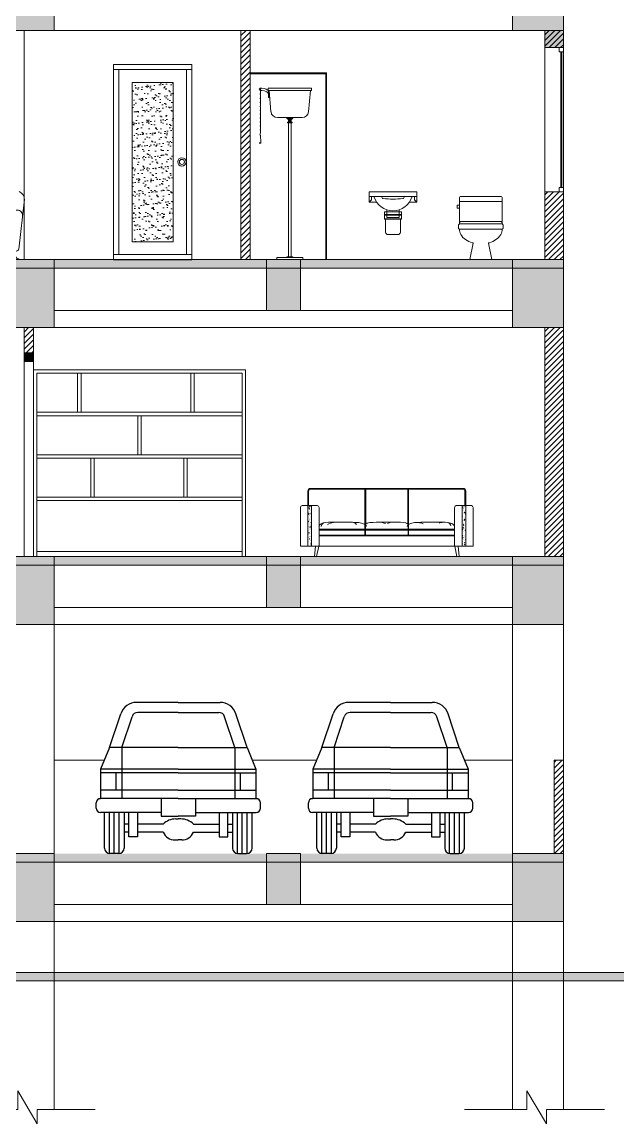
# Model space of a CAD drawing. Header units: millimetres. Extents: x -51 to 151, y -74 to 104.
# Drawn here: x 94.49 to 101.51, y -71.53 to -58.55 of the extents above; entities that cross this region are included whole.
import ezdxf

# ---------------------------------------------------------------- set-up
doc = ezdxf.new("R2010")
doc.units = ezdxf.units.MM
doc.header["$LTSCALE"] = 15
for name, color, linetype in [('Akira01', 7, 'Continuous'), ('Akira02', 8, 'Continuous'), ('JJ2', 3, 'Continuous')]:
    doc.layers.add(name, color=color, linetype=linetype)
doc.styles.add('ATTR', font='romans.shx', dxfattribs={"width": 0.8, "height": 0.7})
pattern_1 = [(45, (-640.055973, -21.00791), (-0.0336759605, 0.0336759605), [])]

# ---------------------------------------------------------------- blocks, each defined once
blk = doc.blocks.new('Bronco BV')
at = {"linetype": 'Continuous'}
for p, q in [((0, 67.07), (-18.5, 67.07)), ((0, 67.07), (18.5, 67.07)), ((-30.49, 47.08), (-25.52, 62)), ((-25.06, 47.08), (-20.52, 60.71)), ((0, 62.58), (-17.94, 62.58)), ((0, 62.58), (17.94, 62.58)), ((25.06, 47.08), (20.52, 60.71)), ((30.49, 47.08), (25.52, 62)), ((-30.49, 47.08), (-34.45, 37.5)), ((0, 47.08), (-30.49, 47.08)), ((-25.06, 47.08), (-25.06, 24.36)), ((0, 47.08), (30.49, 47.08)), ((25.06, 47.08), (25.06, 24.36)), ((30.49, 47.08), (34.45, 37.5)), ((0, 37.5), (-34.45, 37.5)), ((-34.45, 37.5), (-34.45, 24.36)), ((0, 35.88), (-34.45, 35.88)), ((-27.53, 28.15), (-27.53, 35.88)), ((0, 37.5), (34.45, 37.5)), ((0, 35.88), (34.45, 35.88)), ((27.53, 28.15), (27.53, 35.88)), ((34.45, 37.5), (34.45, 24.36)), ((0, 28.15), (-34.45, 28.15)), ((0, 28.15), (34.45, 28.15)), ((-36.45, 20.16), (-36.45, 22.47)), ((0, 24.36), (-34.57, 24.36)), ((-7.6, 24.36), (-7.6, 16.54)), ((0, 24.36), (34.57, 24.36)), ((7.6, 24.36), (7.6, 16.54)), ((36.45, 20.16), (36.45, 22.47)), ((-7.6, 18.28), (-34.57, 18.28)), ((-32.74, 2.44), (-32.74, 18.28)), ((-30.56, 0.01), (-30.56, 18.28)), ((-28.38, 0), (-28.38, 18.28)), ((-26.2, 0.01), (-26.2, 18.28)), ((-24.02, 18.28), (-24.02, 2.44)), ((-21.97, 7.44), (-21.97, 18.28)), ((-18.14, 18.28), (-18.14, 7.44)), ((-7.6, 16.54), (0, 16.54)), ((-1.15, 15.33), (0, 15.33)), ((7.6, 16.54), (0, 16.54)), ((1.15, 15.33), (0, 15.33)), ((7.6, 18.28), (34.57, 18.28)), ((18.14, 18.28), (18.14, 7.44)), ((21.97, 7.44), (21.97, 18.28)), ((24.02, 18.28), (24.02, 2.44)), ((26.2, 0.01), (26.2, 18.28)), ((28.38, 0), (28.38, 18.28)), ((30.56, 0.01), (30.56, 18.28)), ((32.74, 2.44), (32.74, 18.28)), ((-21.97, 13.1), (-24.02, 13.1)), ((-6.7, 13.1), (-18.14, 13.1)), ((6.7, 13.1), (18.14, 13.1)), ((21.97, 13.1), (24.02, 13.1)), ((-21.97, 9.45), (-24.02, 9.45)), ((-18.14, 7.44), (-21.97, 7.44)), ((-6.7, 9.45), (-18.14, 9.45)), ((-1.5, 6.02), (0, 6.02)), ((1.5, 6.02), (0, 6.02)), ((6.7, 9.45), (18.14, 9.45)), ((18.14, 7.44), (21.97, 7.44)), ((21.97, 9.45), (24.02, 9.45)), ((-26.46, 0), (-30.3, 0)), ((26.46, 0), (30.3, 0))]:
    blk.add_line(p, q, dxfattribs=at)
for centre, radius, start, end in [((-18.5, 59.66), 7.4, 90, 161.6018), ((18.5, 59.66), 7.4, 18.3982, 90), ((-17.94, 59.85), 2.73, 90, 161.6018), ((17.94, 59.85), 2.73, 18.3982, 90), ((-34.57, 22.47), 1.88, 90, 180), ((-34.57, 20.16), 1.88, 180, 270), ((34.57, 22.47), 1.88, 0, 90), ((34.57, 20.16), 1.88, 270, 0), ((-1.15, 7.32), 8.01, 90, 133.8551), ((1.15, 7.32), 8.01, 46.1449, 90), ((-1.5, 11.68), 5.66, 203.2003, 270), ((1.5, 11.68), 5.66, 270, 336.7997), ((-30.3, 2.44), 2.44, 180, 270), ((-26.46, 2.44), 2.44, 270, 0), ((26.46, 2.44), 2.44, 180, 270), ((30.3, 2.44), 2.44, 270, 0)]:
    blk.add_arc(centre, radius, start, end, dxfattribs=at)
at = {"style": 'ATTR', "width": 0.8, "flags": 9}
blk.add_attdef('ESTCODE', (0, 0), '', height=0.0146, dxfattribs=at)
blk = doc.blocks.new('bihind car')
at = {"lineweight": 5, "xscale": 26.56285874016432, "yscale": 26.56285874016432, "zscale": 26.56285874016432}
blk.add_blockref('Bronco BV', (710396, -58255), dxfattribs=at)
blk = doc.blocks.new('Indoor')
at = {"lineweight": 5}
h = blk.add_hatch(dxfattribs=at)
h.set_pattern_fill('AR-SAND', color=153, scale=53.726984, style=0)
h.set_pattern_definition([(37.5, (631289.6, 71959.21), (-3.38444, 103.52243), [0, -81.66502, 0, -91.33587, 0, -87.30635]), (7.5, (631289.6, 71959.21), (95.08476, 151.6254), [0, -44.05613, 0, -73.60597, 0, -28.20667]), (327.5, (631223.515, 71959.21), (167.31345, 0.30404), [0, -26.86349, 0, -96.70857, 0, -126.25841]), (317.5, (631223.52, 71959.21), (161.51012, 47.15486), [0, -13.43175, 0, -63.39784, 0, -72.53143])])
h.paths.add_polyline_path([(662275, 13944), (662758, 13944), (662758, 15824), (662275, 15824)])
at = {"color": 7, "lineweight": 5}
for p, q in [((662976, 16034), (662056, 16034)), ((662056, 16034), (662056, 13734)), ((662976, 15974), (662056, 15974)), ((662116, 15974), (662116, 13794)), ((662916, 13794), (662916, 15974)), ((662976, 13734), (662976, 16034)), ((662275, 15824), (662275, 13944)), ((662758, 15824), (662275, 15824)), ((662758, 13944), (662758, 15824)), ((662275, 13944), (662758, 13944)), ((662056, 13794), (662976, 13794)), ((662056, 13734), (662976, 13734))]:
    blk.add_line(p, q, dxfattribs=at)
at = {"linetype": 'Continuous', "lineweight": 5}
blk.add_lwpolyline([(662758, 13944), (662275, 13944)], dxfattribs=at)
at = {"color": 7, "lineweight": 5}
for radius in [50, 30]:
    blk.add_circle((662861, 14886), radius, dxfattribs=at)
blk = doc.blocks.new('A$C549B0A2D')
at = {"lineweight": 5}
for p, q in [((0, 400), (0, 580)), ((88, 600), (20, 600)), ((200, 600), (88, 600)), ((88, 122), (88, 599)), ((88, 599), (130, 599)), ((97, 522), (97, 522)), ((99, 572), (100, 577)), ((103, 573), (99, 572)), ((103, 573), (100, 577)), ((110, 563), (104, 565)), ((106, 560), (104, 565)), ((104, 563), (104, 563)), ((106, 578), (106, 578)), ((110, 563), (106, 560)), ((107, 586), (107, 586)), ((108, 591), (109, 599)), ((115, 592), (108, 591)), ((108, 559), (108, 559)), ((115, 592), (109, 599)), ((109, 532), (109, 532)), ((114, 542), (114, 542)), ((120, 523), (120, 523)), ((127, 547), (127, 547)), ((130, 599), (130, 122)), ((130, 554), (130, 554)), ((220, 353), (220, 580)), ((1817, 358), (1817, 580)), ((1837, 600), (1948, 600)), ((1906, 599), (1906, 122)), ((1949, 599), (1906, 599)), ((1909, 547), (1909, 547)), ((1910, 598), (1910, 598)), ((1914, 572), (1912, 577)), ((1917, 575), (1912, 577)), ((1917, 575), (1914, 572)), ((1922, 540), (1922, 540)), ((1926, 557), (1926, 557)), ((1930, 597), (1930, 597)), ((1930, 534), (1930, 534)), ((1940, 574), (1940, 574)), ((1940, 518), (1941, 525)), ((1941, 547), (1941, 547)), ((1947, 519), (1941, 525)), ((1942, 521), (1942, 521)), ((1948, 600), (2016, 600)), ((1949, 122), (1949, 599)), ((2036, 400), (2036, 580)), ((0, 251), (0, 400)), ((88, 513), (89, 517)), ((92, 513), (88, 512)), ((94, 410), (88, 416)), ((94, 410), (88, 409)), ((92, 513), (89, 517)), ((89, 466), (89, 466)), ((93, 480), (93, 480)), ((97, 412), (95, 417)), ((101, 415), (95, 417)), ((97, 500), (98, 508)), ((104, 501), (97, 500)), ((101, 415), (97, 412)), ((104, 501), (98, 508)), ((98, 493), (98, 493)), ((108, 439), (108, 439)), ((110, 506), (110, 506)), ((110, 434), (110, 434)), ((111, 479), (111, 479)), ((112, 453), (112, 453)), ((113, 426), (113, 426)), ((114, 441), (114, 441)), ((114, 400), (114, 400)), ((118, 490), (118, 490)), ((118, 471), (118, 471)), ((119, 462), (119, 462)), ((125, 502), (123, 507)), ((129, 505), (123, 507)), ((123, 397), (124, 402)), ((127, 398), (123, 397)), ((127, 398), (124, 402)), ((124, 399), (124, 399)), ((129, 505), (125, 502)), ((1909, 427), (1906, 428)), ((1909, 427), (1906, 425)), ((1913, 484), (1913, 484)), ((1914, 474), (1914, 474)), ((1923, 511), (1923, 511)), ((1926, 396), (1926, 396)), ((1930, 434), (1930, 434)), ((1930, 427), (1931, 434)), ((1930, 433), (1930, 433)), ((1937, 428), (1930, 427)), ((1933, 515), (1931, 519)), ((1937, 517), (1931, 519)), ((1937, 428), (1931, 434)), ((1937, 517), (1933, 515)), ((1933, 437), (1934, 442)), ((1938, 438), (1933, 437)), ((1934, 452), (1934, 452)), ((1938, 438), (1934, 442)), ((1947, 519), (1940, 518)), ((1940, 465), (1940, 465)), ((1941, 517), (1941, 517)), ((1943, 509), (1943, 509)), ((1943, 494), (1943, 494)), ((1944, 498), (1945, 503)), ((1949, 498), (1944, 498)), ((1944, 480), (1944, 480)), ((1944, 468), (1944, 468)), ((1949, 499), (1945, 503)), ((1945, 441), (1945, 441)), ((1946, 498), (1946, 498)), ((1946, 415), (1946, 415)), ((1946, 397), (1946, 397)), ((1946, 393), (1946, 393)), ((2036, 122), (2036, 400)), ((92, 267), (88, 269)), ((92, 267), (88, 264)), ((88, 264), (88, 265)), ((94, 321), (94, 321)), ((96, 305), (96, 305)), ((97, 356), (97, 356)), ((101, 277), (101, 282)), ((105, 278), (101, 282)), ((105, 278), (101, 277)), ((102, 378), (102, 378)), ((103, 349), (103, 349)), ((107, 388), (107, 388)), ((112, 337), (113, 342)), ((116, 338), (112, 337)), ((116, 338), (113, 342)), ((113, 315), (113, 315)), ((115, 373), (115, 373)), ((116, 354), (115, 359)), ((120, 357), (115, 359)), ((115, 340), (115, 340)), ((115, 290), (115, 290)), ((120, 357), (116, 354)), ((116, 346), (116, 346)), ((117, 320), (117, 320)), ((117, 293), (117, 293)), ((118, 267), (118, 267)), ((123, 346), (123, 346)), ((124, 317), (124, 317)), ((129, 275), (129, 275)), ((220, 121), (220, 353)), ((1817, 323), (220, 323)), ((1817, 313), (220, 313)), ((760, 380), (760, 323)), ((760, 313), (760, 252)), ((767, 377), (767, 323)), ((767, 313), (767, 252)), ((1269, 377), (1269, 323)), ((1269, 313), (1269, 252)), ((1276, 380), (1276, 323)), ((1276, 313), (1276, 252)), ((1817, 357), (1817, 358)), ((1817, 121), (1817, 357)), ((1907, 367), (1907, 367)), ((1908, 340), (1908, 340)), ((1908, 267), (1908, 267)), ((1909, 314), (1909, 314)), ((1909, 283), (1909, 283)), ((1910, 287), (1910, 287)), ((1911, 317), (1912, 322)), ((1916, 318), (1911, 317)), ((1911, 261), (1911, 261)), ((1916, 318), (1912, 322)), ((1918, 340), (1918, 340)), ((1918, 299), (1918, 299)), ((1919, 350), (1919, 350)), ((1919, 336), (1920, 343)), ((1926, 337), (1919, 336)), ((1926, 337), (1920, 343)), ((1922, 377), (1923, 382)), ((1927, 378), (1922, 377)), ((1927, 378), (1923, 382)), ((1928, 369), (1923, 371)), ((1924, 367), (1923, 371)), ((1928, 369), (1924, 367)), ((1927, 367), (1927, 367)), ((1929, 382), (1929, 382)), ((1930, 332), (1930, 332)), ((1935, 310), (1935, 310)), ((1939, 308), (1939, 308)), ((1944, 309), (1942, 313)), ((1948, 311), (1942, 313)), ((1948, 311), (1944, 309)), ((1946, 296), (1946, 296)), ((1947, 388), (1947, 388)), ((1947, 365), (1947, 365)), ((1948, 361), (1948, 361)), ((1948, 336), (1948, 336)), ((0, 121), (0, 251)), ((89, 217), (90, 222)), ((94, 217), (89, 217)), ((94, 217), (90, 222)), ((90, 149), (90, 149)), ((98, 177), (98, 177)), ((102, 232), (102, 232)), ((106, 233), (106, 233)), ((107, 206), (106, 211)), ((111, 209), (106, 211)), ((111, 209), (107, 206)), ((107, 205), (107, 205)), ((115, 239), (115, 239)), ((115, 138), (115, 138)), ((116, 140), (116, 140)), ((118, 192), (118, 192)), ((119, 240), (119, 240)), ((119, 146), (119, 146)), ((120, 213), (120, 213)), ((121, 187), (121, 187)), ((122, 160), (122, 160)), ((123, 134), (123, 134)), ((127, 148), (125, 153)), ((130, 151), (125, 153)), ((127, 223), (127, 223)), ((127, 202), (127, 202)), ((130, 151), (127, 148)), ((128, 173), (128, 173)), ((1817, 253), (220, 253)), ((1817, 243), (220, 243)), ((1907, 216), (1907, 216)), ((1908, 245), (1909, 252)), ((1916, 246), (1908, 245)), ((1916, 246), (1909, 252)), ((1910, 255), (1910, 255)), ((1912, 234), (1912, 234)), ((1912, 143), (1912, 143)), ((1913, 208), (1913, 208)), ((1915, 219), (1914, 223)), ((1919, 221), (1914, 223)), ((1914, 181), (1914, 181)), ((1914, 139), (1914, 139)), ((1919, 221), (1915, 219)), ((1915, 154), (1915, 154)), ((1922, 196), (1922, 196)), ((1923, 226), (1923, 226)), ((1930, 252), (1930, 252)), ((1930, 231), (1930, 231)), ((1931, 223), (1931, 223)), ((1935, 161), (1933, 166)), ((1939, 163), (1933, 166)), ((1939, 163), (1935, 161)), ((1935, 142), (1936, 147)), ((1940, 143), (1935, 142)), ((1940, 143), (1936, 147)), ((1938, 134), (1938, 134)), ((1939, 186), (1939, 186)), ((1943, 164), (1943, 164)), ((1946, 202), (1947, 207)), ((1949, 202), (1946, 202)), ((1946, 195), (1946, 195)), ((1949, 206), (1947, 207)), ((2036, 121), (0, 121)), ((130, 122), (88, 122)), ((165, 0), (178, 122)), ((178, 122), (218, 122)), ((218, 122), (191, 0)), ((1858, 122), (1819, 122)), ((1819, 122), (1845, 0)), ((1872, 0), (1858, 122)), ((1906, 122), (1949, 122)), ((1916, 128), (1916, 128)), ((1931, 129), (1931, 129)), ((191, 0), (165, 0)), ((1845, 0), (1872, 0))]:
    blk.add_line(p, q, dxfattribs=at)
at = {"linetype": 'Continuous', "lineweight": 5}
for points in [[(1949, 600), (1949, 773, 0.414214), (1919, 803), (118, 803, 0.414214), (88, 773), (88, 600)], [(1939, 600), (1939, 773, 0.414214), (1919, 793), (118, 793, 0.414214), (98, 773), (98, 600)]]:
    blk.add_lwpolyline(points, format="xyb", dxfattribs=at)
for points in [[(760, 378), (760, 793)], [(770, 378), (770, 793)], [(1266, 378), (1266, 793)], [(1276, 378), (1276, 793)]]:
    blk.add_lwpolyline(points, dxfattribs=at)
at = {"lineweight": 5}
for centre, radius, start, end in [((20, 580), 20, 90, 180), ((200, 580), 20, 0, 90), ((1837, 580), 20, 90, 180), ((2016, 580), 20, 0, 90), ((272, 338), 55.7, 95.4228, 160.7446), ((322, 333), 81.5, 127.0371, 163.8887), ((373, -402), 807, 88.4398, 97.5741), ((401, 259), 142, 94.2777, 124.016), ((517, -1795), 2202, 85.516, 93.1708), ((595, 327), 82.6, 37.1449, 67.738), ((672, 205), 196, 65.5462, 85.0215), ((837, 205), 196, 94.9785, 114.4538), ((799, 338), 55.7, 95.4228, 134.5852), ((992, -1795), 2202, 86.8292, 94.484), ((177, -1770), 2310, 69.089, 70.4219), ((1216, -21), 452, 109.0757, 114.5271), ((1136, -402), 807, 82.4259, 91.5602), ((1237, 338), 55.7, 45.4148, 84.5772), ((1364, 205), 196, 94.9785, 114.4538), ((1519, -1795), 2202, 86.8292, 94.484), ((1350, 86), 317, 72.0189, 83.3447), ((1670, 337), 65.9, 88.8609, 122.9791), ((1672, -21), 426, 76.8065, 94.183), ((1678, 318), 107, 25.4458, 51.0722), ((1764, 338), 55.7, 19.2554, 84.5772), ((747, 354), 29.9, 4.4659, 78.2057), ((762, 354), 29.9, 101.7943, 104.1243), ((1289, 354), 29.9, 101.7943, 175.5341)]:
    blk.add_arc(centre, radius, start, end, dxfattribs=at)
blk = doc.blocks.new('asdaw')
at = {"layer": 'Akira01', "lineweight": 9}
for p, q in [((712292, -38320), (712802, -38320)), ((712292, -38320), (712292, -38345)), ((712292, -38345), (712802, -38345)), ((712302, -38345), (712326, -38597)), ((712792, -38345), (712769, -38597)), ((712798, -38429), (712784, -38429)), ((712798, -38345), (712798, -38429)), ((712802, -38320), (712802, -38345)), ((712400, -38665), (712694, -38665)), ((712510, -38665), (712510, -38675)), ((712510, -38675), (712584, -38675)), ((712520, -38675), (712520, -38685)), ((712520, -38685), (712574, -38685)), ((712530, -38685), (712530, -38719)), ((712530, -38690), (712564, -38690)), ((712530, -38695), (712564, -38695)), ((712530, -38700), (712564, -38700)), ((712564, -38685), (712564, -38719)), ((712574, -38675), (712574, -38685)), ((712584, -38665), (712584, -38675)), ((712520, -38719), (712574, -38719)), ((712520, -38729), (712520, -38719)), ((712520, -38729), (712574, -38729)), ((712524, -38729), (712524, -38719)), ((712529, -38729), (712529, -38719)), ((712530, -38705), (712564, -38705)), ((712530, -38710), (712564, -38710)), ((712530, -38715), (712564, -38715)), ((712530, -38729), (712530, -40305)), ((712534, -38729), (712534, -38719)), ((712539, -38729), (712539, -38719)), ((712544, -38729), (712544, -38719)), ((712549, -38729), (712549, -38719)), ((712554, -38729), (712554, -38719)), ((712559, -38729), (712559, -38719)), ((712564, -38729), (712564, -38719)), ((712564, -38729), (712564, -40305)), ((712569, -38729), (712569, -38719)), ((712574, -38729), (712574, -38719)), ((712893, -38868), (712889, -38962)), ((712893, -38868), (712905, -38868)), ((712889, -38962), (712909, -38962)), ((712889, -38968), (712909, -38968)), ((712395, -40315), (712700, -40315)), ((712395, -40339), (712700, -40339)), ((712510, -40305), (712584, -40305)), ((712510, -40305), (712510, -40315)), ((712584, -40305), (712584, -40315))]:
    blk.add_line(p, q, dxfattribs=at)
blk.add_circle((712898, -38332), 8.69, dxfattribs=at)
for centre, radius, start, end in [((712885, -38465), 121, 83.3351, 136.2581), ((712885, -38465), 146, 83.3351, 124.631), ((712935, -38360), 43.9, 162.2161, 172.432), ((712971, -38364), 79.9, 172.432, 180), ((712971, -38364), 79.9, 180, 187.568), ((712935, -38369), 43.9, 187.568, 197.7839), ((712935, -38408), 43.9, 162.2161, 172.432), ((712971, -38413), 79.9, 172.432, 180), ((712971, -38413), 79.9, 180, 187.568), ((712935, -38418), 43.9, 187.568, 197.7839), ((712913, -38352), 20.5, 142.2469, 162.2161), ((712913, -38376), 20.5, 197.7839, 217.7531), ((712913, -38401), 20.5, 142.2469, 162.2161), ((712913, -38425), 20.5, 197.7839, 217.7531), ((712913, -38450), 20.5, 142.2469, 162.2161), ((712935, -38457), 43.9, 162.2161, 172.432), ((712971, -38462), 79.9, 172.432, 180), ((712971, -38462), 79.9, 180, 187.568), ((712935, -38466), 43.9, 187.568, 197.7839), ((712935, -38506), 43.9, 162.2161, 172.432), ((712971, -38511), 79.9, 172.432, 180), ((712971, -38511), 79.9, 180, 187.568), ((712935, -38515), 43.9, 187.568, 197.7839), ((712935, -38551), 43.9, 162.2161, 172.432), ((712971, -38556), 79.9, 172.432, 180), ((712971, -38556), 79.9, 180, 187.568), ((712935, -38560), 43.9, 187.568, 197.7839), ((712913, -38474), 20.5, 197.7839, 217.7531), ((712913, -38499), 20.5, 142.2469, 162.2161), ((712913, -38523), 20.5, 197.7839, 217.7531), ((712913, -38544), 20.5, 142.2469, 162.2161), ((712400, -38590), 75, 185.3558, 270), ((712694, -38590), 75, 270, 354.6442), ((712935, -38597), 43.9, 162.2161, 172.432), ((712971, -38602), 79.9, 172.432, 180), ((712971, -38602), 79.9, 180, 187.568), ((712935, -38606), 43.9, 187.568, 197.7839), ((712935, -38642), 43.9, 162.2161, 172.432), ((712971, -38647), 79.9, 172.432, 180), ((712971, -38647), 79.9, 180, 187.568), ((712935, -38651), 43.9, 187.568, 197.7839), ((712935, -38690), 43.9, 162.2161, 172.432), ((712971, -38695), 79.9, 172.432, 180), ((712971, -38695), 79.9, 180, 187.568), ((712913, -38568), 20.5, 197.7839, 217.7531), ((712913, -38590), 20.5, 142.2469, 162.2161), ((712913, -38614), 20.5, 197.7839, 217.7531), ((712913, -38635), 20.5, 142.2469, 162.2161), ((712913, -38659), 20.5, 197.7839, 217.7531), ((712913, -38683), 20.5, 142.2469, 162.2161), ((712935, -38699), 43.9, 187.568, 197.7839), ((712935, -38736), 43.9, 162.2161, 172.432), ((712971, -38741), 79.9, 172.432, 180), ((712971, -38741), 79.9, 180, 187.568), ((712935, -38745), 43.9, 187.568, 197.7839), ((712935, -38781), 43.9, 162.2161, 172.432), ((712971, -38786), 79.9, 172.432, 180), ((712971, -38786), 79.9, 180, 187.568), ((712935, -38790), 43.9, 187.568, 197.7839), ((712935, -38828), 43.9, 162.2161, 172.432), ((712971, -38833), 79.9, 172.432, 180), ((712913, -38707), 20.5, 197.7839, 217.7531), ((712913, -38729), 20.5, 142.2469, 162.2161), ((712913, -38753), 20.5, 197.7839, 217.7531), ((712913, -38774), 20.5, 142.2469, 162.2161), ((712913, -38798), 20.5, 197.7839, 217.7531), ((712913, -38821), 20.5, 142.2469, 162.2161), ((712971, -38833), 79.9, 180, 187.568), ((712935, -38837), 43.9, 187.568, 197.7839), ((712913, -38845), 20.5, 197.7839, 217.7531), ((712899, -38888), 20.6, 73.1068, 106.8932), ((712899, -38965), 10.2, 161.1788, 198.8212), ((712740, -40324), 345, 178.428, 182.5029), ((712355, -40324), 345, 357.4971, 1.572)]:
    blk.add_arc(centre, radius, start, end, dxfattribs=at)
blk = doc.blocks.new('qweqer')
at = {"layer": 'Akira01', "lineweight": 9}
for p, q in [((749784, 228149), (749784, 228399)), ((750184, 228419), (749804, 228419)), ((750204, 228149), (750204, 228399)), ((749784, 228149), (749784, 228154)), ((750184, 228174), (749804, 228174)), ((750204, 228149), (750204, 228154)), ((749920, 227962), (749886, 227801)), ((750069, 227962), (750103, 227801)), ((749886, 227801), (750103, 227801))]:
    blk.add_line(p, q, dxfattribs=at)
for points in [[(749784, 228149, 0.218761), (749782, 228147, 0.09219), (749778, 228141, 0.048885), (749776, 228134, 0.036571), (749776, 228124, 0.036571), (749776, 228113, 0.048885), (749778, 228106, 0.09219), (749782, 228100, 0.218761), (749784, 228099, 0.218761)], [(750204, 228149, -0.218761), (750207, 228147, -0.09219), (750211, 228141, -0.048885), (750213, 228134, -0.036571), (750213, 228124, -0.036571), (750213, 228113, -0.048885), (750211, 228106, -0.09219), (750207, 228100, -0.218761), (750204, 228099, -0.218761)], [(749784, 228099, 0.135602), (749799, 228046, 0.106923), (749846, 227996, 0.081757), (749911, 227965, 0.00758), (749920, 227962, 0.06994)], [(750069, 227962, 0.00758), (750078, 227965, 0.081757), (750143, 227996, 0.106923), (750190, 228046, 0.135602), (750204, 228099, 0.135602)]]:
    blk.add_lwpolyline(points, format="xyb", dxfattribs=at)
for centre, start, end in [((749804, 228399), 90, 180), ((750184, 228399), 0, 90), ((749804, 228154), 90, 180), ((750184, 228154), 0, 90)]:
    blk.add_arc(centre, 20, start, end, dxfattribs=at)
at = {"layer": 'Akira02', "lineweight": 9}
for p, q in [((750204, 228369), (749784, 228369)), ((750204, 228334), (750224, 228334)), ((750224, 228304), (750204, 228304)), ((750224, 228334), (750224, 228304)), ((750204, 228149), (749784, 228149)), ((750204, 228099), (749784, 228099))]:
    blk.add_line(p, q, dxfattribs=at)
blk = doc.blocks.new('adawwqwe')
at = {"layer": 'Akira01', "lineweight": 9}
for p, q in [((746781.7, 237250.5), (747171.7, 237250.5)), ((746781.7, 237250.5), (746781.7, 237165.5)), ((746781.7, 237250.5), (746781.7, 237165.5)), ((746781.7, 237250.5), (747171.7, 237250.5)), ((746781.7, 237210.5), (747171.7, 237210.5)), ((746781.7, 237210.5), (747171.7, 237210.5)), ((747171.7, 237165.5), (747151.7, 237185.5)), ((747171.7, 237250.5), (747171.7, 237165.5)), ((747171.7, 237250.5), (747171.7, 237165.5)), ((746843.4, 237165.5), (746781.7, 237165.5)), ((746843.4, 237165.5), (746781.7, 237165.5)), ((747046.7, 237085.5), (746906.7, 237085.5)), ((746906.7, 237085.5), (746906.7, 237030.5)), ((746906.7, 237085.5), (746906.7, 237030.5)), ((746926.7, 237103.4), (746926.7, 237085.5)), ((746926.7, 237103.4), (746926.7, 237085.5)), ((746926.7, 237085.5), (746926.7, 237040.5)), ((747026.7, 237103.4), (747026.7, 237085.5)), ((747026.7, 237103.4), (747026.7, 237085.5)), ((747026.7, 237085.5), (747026.7, 237040.5)), ((747046.7, 237085.5), (747046.7, 237030.5)), ((747046.7, 237085.5), (747046.7, 237030.5)), ((747110, 237165.5), (747171.7, 237165.5)), ((747110, 237165.5), (747171.7, 237165.5)), ((746916.7, 237025.5), (746916.7, 236920.5)), ((746916.7, 237025.5), (746916.7, 236920.5)), ((747026.7, 237040.5), (746926.7, 237040.5)), ((747036.7, 237025.5), (747036.7, 236920.5)), ((747036.7, 237025.5), (747036.7, 236920.5)), ((747016.7, 236900.5), (746936.7, 236900.5)), ((747016.7, 236900.5), (746936.7, 236900.5))]:
    blk.add_line(p, q, dxfattribs=at)
for centre, radius, start, end in [((746976.7, 237257.5), 162, 196.85277, 343.14723), ((746976.7, 237257.5), 162, 196.85277, 343.14723), ((746911.7, 237030.5), 5, 180, 270), ((746911.7, 237030.5), 5, 180, 270), ((747041.7, 237030.5), 5, 270, 0), ((747041.7, 237030.5), 5, 270, 0), ((746936.7, 236920.5), 20, 180, 270), ((746936.7, 236920.5), 20, 180, 270), ((747016.7, 236920.5), 20, 270, 0), ((747016.7, 236920.5), 20, 270, 0)]:
    blk.add_arc(centre, radius, start, end, dxfattribs=at)
at = {"layer": 'Akira02', "lineweight": 9}
for p, q in [((746781.7, 237165.5), (746801.7, 237185.5)), ((746801.7, 237210.5), (746801.7, 237185.5)), ((747151.7, 237210.5), (747151.7, 237185.5)), ((747046.7, 237085.5), (746906.7, 237085.5)), ((747046.7, 237065.5), (746906.7, 237065.5)), ((747046.7, 237060.5), (746906.7, 237060.5)), ((747046.7, 237030.5), (746906.7, 237030.5)), ((747041.7, 237025.5), (746911.7, 237025.5)), ((747041.7, 237025.5), (746911.7, 237025.5))]:
    blk.add_line(p, q, dxfattribs=at)
for centre, radius, start, end in [((746896.7, 237204.5), 10, 143.11216, 264.27878), ((746976.7, 238003), 812.5, 264.27877, 275.72123), ((747056.7, 237204.5), 10, 275.72124, 36.88784)]:
    blk.add_arc(centre, radius, start, end, dxfattribs=at)
blk = doc.blocks.new('elevation sofa')
at = {"layer": 'JJ2', "color": 251, "lineweight": 5}
for p, q in [((716797, -15011), (716816, -15088)), ((717047, -15064), (717000, -15169)), ((717101, -14980), (717049, -15066)), ((717453, -15008), (717469, -15088)), ((717699, -15064), (717653, -15169)), ((717754, -14982), (717702, -15067)), ((716642, -15140), (716624, -15145)), ((716717, -15161), (716642, -15140)), ((716777, -15226), (716717, -15161)), ((716807, -15183), (716777, -15226)), ((716816, -15088), (716807, -15183)), ((716925, -15144), (716903, -15078)), ((716945, -15186), (716925, -15144)), ((716992, -15213), (716945, -15186)), ((717000, -15169), (716992, -15213)), ((716992, -15213), (717087, -15178)), ((717087, -15178), (717166, -15180)), ((717166, -15180), (717195, -15192)), ((717370, -15161), (717295, -15140)), ((717430, -15226), (717370, -15161)), ((717459, -15183), (717430, -15226)), ((717469, -15088), (717459, -15183)), ((717577, -15144), (717555, -15078)), ((717597, -15186), (717577, -15144)), ((717644, -15212), (717597, -15186)), ((717653, -15169), (717644, -15212)), ((717644, -15212), (717739, -15178)), ((717739, -15178), (717818, -15180)), ((717818, -15180), (717847, -15192)), ((716724, -15211), (716716, -15212)), ((716777, -15226), (716724, -15211)), ((716777, -15226), (716920, -15225)), ((716777, -15226), (716807, -15286)), ((716807, -15286), (716798, -15351)), ((716920, -15225), (716960, -15248)), ((716990, -15297), (716989, -15369)), ((716992, -15213), (716990, -15285)), ((716992, -15213), (717034, -15257)), ((717034, -15257), (717088, -15287)), ((717088, -15287), (717158, -15280)), ((717324, -15219), (717251, -15240)), ((717376, -15210), (717324, -15219)), ((717430, -15226), (717376, -15210)), ((717430, -15226), (717572, -15225)), ((717430, -15226), (717460, -15286)), ((717460, -15286), (717451, -15350)), ((717572, -15225), (717613, -15248)), ((717599, -15207), (717621, -15248)), ((717613, -15248), (717623, -15254)), ((717621, -15248), (717638, -15279)), ((717643, -15296), (717642, -15369)), ((717644, -15212), (717643, -15285)), ((717644, -15212), (717687, -15256)), ((717687, -15256), (717740, -15287)), ((717740, -15287), (717801, -15280)), ((716798, -15351), (716763, -15403)), ((717451, -15350), (717415, -15402)), ((716623, -15739), (716632, -15822)), ((716628, -15739), (716635, -15822)), ((716652, -15739), (716640, -15822)), ((716657, -15739), (716643, -15822)), ((717897, -15739), (717911, -15822)), ((717902, -15739), (717914, -15822)), ((717926, -15739), (717919, -15822)), ((717931, -15739), (717922, -15822))]:
    blk.add_line(p, q, dxfattribs=at)
at = {"layer": 'JJ2', "color": 4, "lineweight": 5}
for p, q in [((717276, -15145), (717276, -15025)), ((715675, -15128), (715740, -15716)), ((715869, -15178), (715881, -15243)), ((715755, -15256), (715849, -15256)), ((715855, -15256), (715885, -15256)), ((715893, -15256), (715966, -15256)), ((715977, -15256), (716338, -15256)), ((716388, -15306), (716388, -15717)), ((717276, -15444), (717276, -15301)), ((716604, -15444), (716604, -15509)), ((716702, -15414), (716634, -15414)), ((717246, -15414), (716742, -15414)), ((717276, -15444), (717276, -15509)), ((717355, -15414), (717306, -15414)), ((717918, -15414), (717396, -15414)), ((717948, -15444), (717948, -15509)), ((717246, -15539), (716623, -15539)), ((717929, -15539), (717306, -15539)), ((715791, -15739), (715769, -15739)), ((716359, -15739), (716000, -15739)), ((718054, -15739), (716499, -15739))]:
    blk.add_line(p, q, dxfattribs=at)
at = {"layer": 'JJ2', "color": 137, "lineweight": 5}
for p, q in [((717295, -15140), (717277, -15145)), ((716518, -15243), (716550, -15287)), ((716946, -15207), (716968, -15248)), ((716960, -15248), (716970, -15254)), ((716968, -15248), (716985, -15280)), ((717251, -15240), (717249, -15245)), ((718034, -15243), (718003, -15287)), ((716406, -15444), (716406, -15509)), ((715730, -15839), (715791, -15839)), ((716364, -15839), (716266, -15839)), ((716599, -15839), (716676, -15839)), ((716618, -15739), (716629, -15823)), ((716661, -15739), (716645, -15822)), ((717955, -15839), (717878, -15839)), ((717893, -15739), (717909, -15823)), ((717936, -15739), (717925, -15823))]:
    blk.add_line(p, q, dxfattribs=at)
at = {"layer": 'JJ2', "color": 4, "lineweight": 5}
for centre, radius, start, end in [((715766, -15123), 90.7, 108.2722, 183.3338), ((716543, -15289), 265, 84.3039, 96.5316), ((716241, -15151), 299, 12.8595, 24.8526), ((716923, -10420), 4619, 265.6101, 268.3357), ((716923, -10420), 4619, 269.0707, 270.7782), ((716923, -10420), 4619, 272.4314, 274.3892), ((717630, -10420), 4619, 265.5998, 267.6594), ((717630, -10420), 4619, 268.3753, 270.0713), ((717630, -10420), 4619, 271.7728, 274.3788), ((718009, -15289), 265, 83.4573, 95.6851), ((718311, -15152), 299, 155.1364, 167.1295), ((712229, -15588), 4333, 5.7631, 6.6653), ((722323, -15589), 4333, 173.3237, 174.2259), ((715755, -15315), 59, 89.7623, 188.2154), ((716338, -15306), 50, 359.9945, 89.9945), ((716484, -15315), 59, 65.3668, 188.2154), ((715470, -15628), 1004, 354.9634, 17.674), ((716457, -15391), 140, 28.4724, 67.9816), ((718096, -15391), 140, 112.0074, 151.5165), ((718068, -15315), 59, 351.7736, 114.6222), ((719082, -15629), 1004, 162.3149, 185.0255), ((716122, -15529), 501, 12.1053, 24.1391), ((716634, -15444), 30, 89.9945, 179.9945), ((717246, -15444), 30, 359.9945, 89.9945), ((717306, -15444), 30, 89.9945, 179.9945), ((717918, -15444), 30, 359.9945, 89.9945), ((718430, -15529), 501, 155.8499, 167.8837), ((716634, -15509), 30, 179.9945, 269.9945), ((715874, -15614), 752, 350.4386, 5.8949), ((717246, -15509), 30, 269.9945, 359.9945), ((717306, -15509), 30, 179.9945, 269.9945), ((717918, -15509), 30, 269.9945, 359.9945), ((718678, -15615), 752, 174.094, 189.5504), ((715769, -15709), 30, 193.7773, 269.9945), ((716359, -15709), 30, 269.9945, 346.2117), ((716499, -15709), 30, 193.7773, 269.9945), ((718054, -15709), 30, 269.9945, 346.2117)]:
    blk.add_arc(centre, radius, start, end, dxfattribs=at)
at = {"layer": 'JJ2', "color": 137, "lineweight": 5}
for centre, radius, start, end in [((715474, -13074), 2366, 302.6153, 303.4909), ((716764, -15024), 27.4, 303.4909, 9.4461), ((716801, -15018), 9.72, 57.387, 189.4461), ((716777, -15055), 53.2, 52.0732, 57.387), ((716831, -14985), 34.5, 232.0732, 238.6719), ((716965, -14765), 292, 238.6719, 239.9843), ((716567, -15455), 504, 58.9856, 59.9843), ((716741, -15165), 166, 52.6782, 58.9856), ((716806, -15080), 59.1, 42.0942, 52.6782), ((716837, -15052), 17.3, 358.1515, 42.0942), ((716889, -15054), 35, 178.1515, 208.6169), ((715947, -12872), 2402, 292.8091, 295.2843), ((715311, -11526), 3891, 295.2843, 296.3293), ((716753, -14440), 639, 296.3293, 298.9076), ((717033, -14947), 60.5, 298.9076, 314.786), ((717111, -15024), 45.9, 116.3543, 134.5945), ((717102, -15007), 26.9, 92.0607, 116.3543), ((717156, -14998), 58.9, 175.7933, 183.472), ((717109, -15000), 11.7, 183.472, 200.7716), ((717126, -14994), 30.1, 200.7716, 213.0186), ((717111, -14996), 10.8, 132.5883, 175.6017), ((717101, -14984), 3.39, 19.2899, 92.0607), ((717326, -14864), 269, 213.0186, 217.1063), ((717100, -14984), 4.81, 312.5883, 19.2899), ((717230, -14937), 148, 217.1063, 225.9011), ((717084, -15087), 61.9, 32.2741, 45.9011), ((717009, -15135), 150, 24.0402, 32.2741), ((716127, -13074), 2366, 302.6153, 303.4909), ((717417, -15024), 27.4, 303.4909, 9.4461), ((717453, -15018), 9.72, 57.387, 189.4461), ((717430, -15054), 53.2, 52.0732, 57.387), ((717484, -14985), 34.5, 232.0732, 238.6719), ((717618, -14765), 292, 238.6719, 239.9843), ((717219, -15455), 504, 58.9856, 59.9843), ((717394, -15165), 166, 52.6782, 58.9856), ((717459, -15080), 59.1, 42.0942, 52.6782), ((717490, -15052), 17.3, 358.1515, 42.0942), ((717542, -15053), 35, 178.1515, 208.6169), ((716599, -12872), 2402, 292.8091, 295.2843), ((715964, -11526), 3891, 295.2843, 296.3293), ((717406, -14440), 639, 296.3293, 298.9076), ((717763, -15026), 45.9, 116.3543, 134.5945), ((717755, -15009), 26.9, 92.0607, 116.3543), ((717808, -14997), 58.9, 175.7933, 183.472), ((717760, -14994), 10.8, 132.7798, 175.7933), ((717761, -15000), 11.7, 183.472, 200.7716), ((717778, -14994), 30.1, 200.7716, 213.0186), ((717979, -14863), 269, 213.0186, 217.1063), ((717754, -14986), 3.39, 19.2899, 92.0607), ((717753, -14986), 4.81, 312.5883, 19.2899), ((717882, -14936), 148, 217.1063, 225.9011), ((717736, -15087), 61.9, 32.2741, 45.9011), ((717662, -15134), 150, 24.0402, 32.2741), ((716839, -15252), 944, 175.7705, 180.2848), ((716059, -17391), 2243, 85.9009, 89.5366), ((715221, -15258), 1004, 0.092, 5.9802), ((716592, -15188), 92.2, 161.6633, 216.8033), ((716538, -15243), 90.7, 55.0651, 111.3063), ((716571, -15115), 48.1, 272.8125, 288.8259), ((716481, -14849), 328, 288.8259, 296.9493), ((716414, -14717), 476, 296.9493, 303.6927), ((714204, -11404), 4459, 303.6927, 304.0489), ((719310, -18960), 4660, 123.7005, 124.0489), ((717579, -16364), 1540, 122.6153, 123.7005), ((717533, -14703), 768, 208.6169, 211.2535), ((716843, -15004), 89, 286.9373, 292.8091), ((717978, -14433), 1288, 211.2535, 213.289), ((717900, -14484), 1195, 213.289, 216.1366), ((716802, -15285), 164, 28.4361, 36.1366), ((715749, -15697), 1530, 21.4632, 24.0402), ((716001, -15597), 1259, 20.0416, 21.4632), ((717575, -15023), 417, 200.0416, 202.5129), ((717317, -15130), 137, 202.5129, 206.9779), ((719007, -14270), 2033, 206.9779, 208.1379), ((717205, -15174), 4.43, 127.8924, 185.2393), ((717213, -15174), 12.8, 185.2393, 235.692), ((717226, -15201), 38.9, 109.2409, 127.8924), ((717174, -15232), 57.7, 32.5338, 55.692), ((717229, -15208), 45.7, 92.8125, 109.2409), ((717224, -15114), 48.1, 272.8125, 288.8259), ((717134, -14849), 328, 288.8259, 296.9493), ((717066, -14717), 476, 296.9493, 303.6927), ((714857, -11403), 4459, 303.6927, 304.0489), ((719963, -18959), 4660, 123.7005, 124.0489), ((718232, -16363), 1540, 122.6153, 123.7005), ((718185, -14702), 768, 208.6169, 211.2535), ((717496, -15004), 89, 286.9373, 292.8091), ((718630, -14432), 1288, 211.2535, 213.289), ((716401, -15696), 1530, 21.4632, 24.0402), ((716654, -15597), 1259, 20.0416, 21.4632), ((717886, -15265), 72.5, 79.3436, 135.5848), ((717970, -15130), 137, 202.5129, 206.9779), ((719659, -14270), 2033, 206.9779, 207.2619), ((717835, -15230), 73.8, 350.553, 28.9866), ((718014, -15243), 90.7, 68.6827, 124.9239), ((717960, -15188), 92.2, 323.1857, 18.3257), ((718014, -17454), 2402, 117.205, 119.6801), ((716215, -15652), 768, 24.221, 25.5454), ((716956, -15397), 89, 104.3222, 117.205), ((716947, -15359), 50.7, 91.6888, 104.3222), ((716944, -15254), 54.4, 271.6888, 283.879), ((716924, -15174), 137, 283.879, 291.0813), ((717027, -15441), 149, 104.1829, 111.0813), ((717001, -15271), 17.6, 208.4361, 259.0139), ((716996, -15322), 25.9, 91.9413, 104.1829), ((716995, -15289), 7.03, 271.9413, 295.5806), ((716997, -15292), 3.56, 295.5806, 79.0139), ((714769, -11271), 4660, 299.3046, 299.653), ((719281, -19197), 4459, 119.2968, 119.653), ((717332, -15723), 476, 112.5534, 119.2968), ((717275, -15587), 328, 104.43, 112.5534), ((717206, -15315), 48.1, 88.4166, 104.43), ((717208, -15221), 45.7, 268.4166, 284.845), ((717265, -15202), 57.7, 208.1379, 231.2961), ((717210, -15228), 38.9, 284.845, 303.4965), ((715508, -16294), 2033, 31.3738, 32.5338), ((717221, -15257), 12.8, 0.8434, 51.2961), ((717229, -15257), 4.43, 303.4965, 0.8434), ((717127, -15307), 137, 26.9088, 31.3738), ((716878, -15434), 417, 24.4375, 26.9088), ((718403, -14740), 1259, 204.4375, 205.8591), ((718647, -14622), 1530, 205.8591, 208.4361), ((718666, -17453), 2402, 117.205, 119.6801), ((716868, -15652), 768, 24.221, 25.5454), ((717609, -15396), 89, 104.3222, 117.205), ((717599, -15359), 50.7, 91.6888, 104.3222), ((717596, -15254), 54.4, 271.6888, 283.879), ((717576, -15174), 137, 283.879, 291.0813), ((717679, -15441), 149, 104.1829, 111.0813), ((717654, -15271), 17.6, 208.4361, 259.0139), ((717649, -15321), 25.9, 91.9413, 104.1829), ((717648, -15288), 7.03, 271.9413, 295.5806), ((717649, -15292), 3.56, 295.5806, 79.0139), ((715422, -11271), 4660, 299.3046, 299.653), ((719934, -19196), 4459, 119.2968, 119.653), ((717985, -15723), 476, 112.5534, 119.2968), ((716376, -15444), 30, 359.9945, 67.4843), ((716681, -15333), 92.2, 207.8676, 241.3757), ((716630, -15372), 66, 320.9196, 27.9763), ((716486, -15574), 269, 37.4145, 40.5836), ((716676, -15429), 30.1, 25.1674, 37.4145), ((716705, -15438), 4.81, 137.1757, 203.8774), ((716693, -15427), 10.8, 317.1757, 0.1891), ((716704, -15438), 3.39, 203.8774, 276.6482), ((716692, -15421), 11.7, 7.8679, 25.1674), ((716645, -15427), 58.9, 0.1891, 7.8679), ((716701, -15415), 26.9, 276.6482, 300.9417), ((716691, -15399), 45.9, 300.9417, 319.1819), ((716772, -15468), 60.5, 123.3034, 139.1819), ((717090, -15952), 639, 120.7252, 123.3034), ((718751, -18747), 3891, 119.6801, 120.7252), ((716884, -15352), 35, 353.7556, 24.221), ((716936, -15357), 17.3, 173.7556, 217.6983), ((716969, -15332), 59.1, 217.6983, 228.2823), ((717040, -15252), 166, 228.2823, 234.5897), ((717236, -14976), 504, 234.5897, 235.5885), ((716786, -15633), 292, 54.276, 55.5885), ((716936, -15424), 34.5, 47.6774, 54.276), ((716995, -15359), 53.2, 227.6774, 232.9911), ((716969, -15394), 9.72, 232.9911, 5.0503), ((717006, -15391), 27.4, 119.095, 185.0503), ((718143, -17434), 2366, 118.2194, 119.095), ((716297, -13992), 1540, 298.2194, 299.3046), ((717434, -15279), 150, 208.4361, 216.67), ((717363, -15332), 61.9, 216.67, 230.297), ((717229, -15493), 148, 41.5022, 50.297), ((717139, -15573), 269, 37.4145, 41.5022), ((717328, -15428), 30.1, 25.1674, 37.4145), ((717358, -15438), 4.81, 137.1757, 203.8774), ((717356, -15438), 3.39, 203.8774, 276.6482), ((717346, -15427), 10.8, 317.1757, 0.1891), ((717345, -15421), 11.7, 7.8679, 25.1674), ((717298, -15427), 58.9, 0.1891, 7.8679), ((717354, -15415), 26.9, 276.6482, 300.9417), ((717344, -15398), 45.9, 300.9417, 319.1819), ((717424, -15468), 60.5, 123.3034, 139.1819), ((717742, -15952), 639, 120.7252, 123.3034), ((719403, -18747), 3891, 119.6801, 120.7252), ((717536, -15351), 35, 353.7556, 24.221), ((717588, -15357), 17.3, 173.7556, 217.6983), ((717622, -15331), 59.1, 217.6983, 228.2823), ((717693, -15251), 166, 228.2823, 234.5897), ((717889, -14976), 504, 234.5897, 235.5885), ((717439, -15633), 292, 54.276, 55.5885), ((717589, -15424), 34.5, 47.6774, 54.276), ((717648, -15359), 53.2, 227.6774, 232.9911), ((717622, -15394), 9.72, 232.9911, 5.0503), ((717659, -15390), 27.4, 119.095, 185.0503), ((718796, -17433), 2366, 118.2194, 119.095), ((716949, -13992), 1540, 298.2194, 299.3046), ((717833, -15380), 52.8, 162.6737, 219.7753), ((717786, -15357), 73.8, 309.2742, 342.7823), ((717923, -15372), 66, 152.0127, 219.0693), ((717871, -15333), 92.2, 298.6132, 332.1214), ((716376, -15509), 30, 292.5047, 359.9945), ((715779, -15897), 75.5, 80.9225, 130.252), ((716035, -15981), 313, 141.2775, 149.5695), ((716040, -16020), 322, 37.5386, 60.7645), ((716059, -15981), 313, 30.4195, 50.634), ((716315, -15897), 75.5, 49.737, 130.252), ((716637, -15871), 49.5, 39.7316, 140.2574), ((717916, -15871), 49.5, 39.7316, 140.2574)]:
    blk.add_arc(centre, radius, start, end, dxfattribs=at)
at = {"layer": 'JJ2', "color": 251, "lineweight": 5}
for centre, radius, start, end in [((717686, -14947), 60.5, 298.9076, 314.786), ((716717, -15230), 73.8, 151.0024, 189.436), ((716666, -15265), 72.5, 44.4042, 100.6454), ((718553, -14483), 1195, 213.289, 216.1366), ((717455, -15285), 164, 28.4361, 36.1366), ((718228, -15023), 417, 200.0416, 202.5129), ((716768, -15356), 76, 197.4524, 241.6915), ((716742, -15379), 31.6, 311.8919, 27.3735), ((715983, -15946), 249, 140.5794, 150.1449), ((715978, -15948), 244, 139.961, 148.7783), ((716066, -15996), 290, 36.4666, 62.0112), ((716088, -15985), 270, 37.8843, 61.5745), ((716116, -15948), 244, 31.2107, 57.7715), ((716111, -15946), 249, 29.8441, 55.6217)]:
    blk.add_arc(centre, radius, start, end, dxfattribs=at)
for points, knots in [([(716505, -15159), (716514, -15167), (716531, -15181), (716562, -15222), (716584, -15271), (716625, -15314), (716623, -15360), (716660, -15376), (716663, -15401), (716666, -15412), (716667, -15414)], [0, 0, 0, 0, 37.506288, 65.782259, 153.619658, 198.465285, 236.495883, 274.837161, 300.242842, 307.42838, 307.42838, 307.42838, 307.42838]), ([(716653, -15194), (716659, -15202), (716670, -15215), (716689, -15252), (716699, -15294), (716724, -15334), (716716, -15369), (716742, -15388), (716741, -15406), (716742, -15414), (716742, -15414)], [0, 0, 0, 0, 37.506288, 65.782259, 153.619658, 198.465285, 236.495883, 274.837161, 300.242842, 301.926971, 301.926971, 301.926971, 301.926971]), ([(717899, -15194), (717893, -15202), (717882, -15216), (717864, -15252), (717853, -15294), (717828, -15334), (717836, -15369), (717810, -15388), (717811, -15406), (717810, -15414), (717810, -15414)], [0, 0, 0, 0, 37.506288, 65.782259, 153.619658, 198.465285, 236.495883, 274.837161, 300.242842, 301.926971, 301.926971, 301.926971, 301.926971]), ([(718047, -15159), (718038, -15167), (718021, -15181), (717990, -15222), (717968, -15271), (717927, -15314), (717929, -15360), (717893, -15376), (717889, -15401), (717886, -15412), (717885, -15414)], [0, 0, 0, 0, 37.506288, 65.782259, 153.619658, 198.465285, 236.495883, 274.837161, 300.242842, 307.42838, 307.42838, 307.42838, 307.42838])]:
    blk.add_open_spline(points, degree=3, knots=knots, dxfattribs=at)
at = {"layer": 'JJ2', "color": 137, "lineweight": 5}
for points in [[(716590, -15169), (716647, -15246), (716688, -15341)], [(717963, -15169), (717905, -15246), (717864, -15341)], [(717834, -15214), (717800, -15284), (717782, -15365)]]:
    blk.add_spline(points, degree=3, dxfattribs=at)
at = {"layer": 'JJ2', "color": 251, "lineweight": 5}
blk.add_spline([(716718, -15214), (716752, -15284), (716770, -15364)], degree=3, dxfattribs=at)

msp = doc.modelspace()

# ---------------------------------------------------------------- hatches: boundary and pattern name
at = {"linetype": 'Continuous', "lineweight": 13}
h = msp.add_hatch(color=256, dxfattribs=at)
h.dxf.hatch_style = 1
h.paths.add_polyline_path([(94.266, -58.647), (94.866, -58.647), (94.866, -57.847), (94.266, -57.847)])
h = msp.add_hatch(color=256, dxfattribs=at)
h.dxf.hatch_style = 1
h.paths.add_polyline_path([(100.266, -58.647), (100.866, -58.647), (100.866, -57.847), (100.266, -57.847)])
at = {"linetype": 'Continuous', "lineweight": 13, "true_color": 0xb64b2b}
h = msp.add_hatch(dxfattribs=at)
h.set_pattern_fill('ANSI31', color=15, scale=0.015)
h.set_pattern_definition([(45, (-640.055973, -59.80791), (-0.0336759605, 0.0336759605), [])])
h.paths.add_polyline_path([(69.486, -60.547), (69.266, -60.547), (69.266, -61.347), (69.486, -61.347)])
h.paths.add_polyline_path([(69.486, -58.647), (69.266, -58.647), (69.266, -58.847), (69.316, -58.847), (69.486, -58.847)])
h.paths.add_polyline_path([(73.066, -58.647), (72.956, -58.647), (72.956, -61.347), (73.066, -61.347)])
h.paths.add_polyline_path([(80.736, -58.647), (80.626, -58.647), (80.626, -58.947), (80.736, -58.947)])
h.paths.add_polyline_path([(89.506, -58.647), (89.396, -58.647), (89.396, -58.947), (89.506, -58.947)])
h.paths.add_polyline_path([(97.176, -58.647), (97.066, -58.647), (97.066, -61.347), (97.176, -61.347)])
h.paths.add_polyline_path([(100.866, -60.547), (100.816, -60.547), (100.646, -60.547), (100.646, -61.347), (100.866, -61.347)])
h.paths.add_polyline_path([(100.866, -58.647), (100.646, -58.647), (100.646, -58.847), (100.866, -58.847)])
at = {"linetype": 'Continuous', "lineweight": 13}
h = msp.add_hatch(color=256, dxfattribs=at)
h.dxf.hatch_style = 1
h.paths.add_polyline_path([(100.646, -58.647), (100.866, -58.647), (100.866, -58.847), (100.646, -58.847)])
h = msp.add_hatch(color=143, dxfattribs=at)
h.dxf.hatch_style = 1
h.paths.add_polyline_path([(100.846, -60.497), (100.846, -58.897), (100.836, -58.897), (100.836, -60.497)])
h = msp.add_hatch(color=256, dxfattribs=at)
h.dxf.hatch_style = 1
h.paths.add_polyline_path([(69.266, -61.347), (69.266, -61.447), (100.866, -61.447), (100.866, -61.547), (100.866, -61.347)])
h = msp.add_hatch(color=256, dxfattribs=at)
h.dxf.hatch_style = 1
h.paths.add_polyline_path([(94.266, -62.147), (94.866, -62.147), (94.866, -61.347), (94.266, -61.347)])
h = msp.add_hatch(color=256, dxfattribs=at)
h.dxf.hatch_style = 1
h.paths.add_polyline_path([(94.266, -62.147), (94.866, -62.147), (94.866, -61.347), (94.266, -61.347)])
h = msp.add_hatch(color=256, dxfattribs=at)
h.dxf.hatch_style = 1
h.paths.add_polyline_path([(97.366, -61.947), (97.766, -61.947), (97.766, -61.347), (97.366, -61.347)])
h = msp.add_hatch(color=256, dxfattribs=at)
h.dxf.hatch_style = 1
h.paths.add_polyline_path([(97.366, -61.947), (97.766, -61.947), (97.766, -61.347), (97.366, -61.347)])
h = msp.add_hatch(color=256, dxfattribs=at)
h.dxf.hatch_style = 1
h.paths.add_polyline_path([(100.266, -62.147), (100.866, -62.147), (100.866, -61.347), (100.266, -61.347)])
h = msp.add_hatch(color=256, dxfattribs=at)
h.dxf.hatch_style = 1
h.paths.add_polyline_path([(100.266, -62.147), (100.866, -62.147), (100.866, -61.347), (100.266, -61.347)])
at = {"linetype": 'Continuous', "lineweight": 13, "true_color": 0xb64b2b}
h = msp.add_hatch(dxfattribs=at)
h.set_pattern_fill('ANSI31', color=15, scale=0.015)
h.set_pattern_definition(pattern_1)
h.paths.add_polyline_path([(94.511, -62.447), (94.621, -62.447), (94.621, -62.147), (94.511, -62.147)])
h = msp.add_hatch(dxfattribs=at)
h.set_pattern_fill('ANSI31', color=15, scale=0.015)
h.set_pattern_definition(pattern_1)
h.paths.add_polyline_path([(100.866, -64.847), (100.646, -64.847), (100.646, -62.147), (100.866, -62.147)])
at = {"linetype": 'Continuous', "lineweight": 13}
h = msp.add_hatch(color=256, dxfattribs=at)
h.dxf.hatch_style = 1
h.paths.add_polyline_path([(94.621, -62.447), (94.511, -62.447), (94.511, -62.547), (94.621, -62.547)])
h = msp.add_hatch(color=256, dxfattribs=at)
h.dxf.hatch_style = 1
h.paths.add_polyline_path([(69.266, -64.847), (69.266, -64.947), (100.866, -64.947), (100.866, -65.047), (100.866, -64.847)])
h = msp.add_hatch(color=256, dxfattribs=at)
h.dxf.hatch_style = 1
h.paths.add_polyline_path([(94.266, -65.647), (94.866, -65.647), (94.866, -64.847), (94.266, -64.847)])
h = msp.add_hatch(color=256, dxfattribs=at)
h.dxf.hatch_style = 1
h.paths.add_polyline_path([(97.366, -65.447), (97.766, -65.447), (97.766, -64.847), (97.366, -64.847)])
h = msp.add_hatch(color=256, dxfattribs=at)
h.dxf.hatch_style = 1
h.paths.add_polyline_path([(100.266, -65.647), (100.866, -65.647), (100.866, -64.847), (100.266, -64.847)])
at = {"linetype": 'Continuous', "lineweight": 13, "true_color": 0xb64b2b}
h = msp.add_hatch(dxfattribs=at)
h.set_pattern_fill('ANSI31', color=15, scale=0.015)
h.set_pattern_definition([(45, (-640.055973, -17.50791), (-0.0336759605, 0.0336759605), [])])
h.paths.add_polyline_path([(100.866, -68.347), (100.756, -68.347), (100.756, -67.247), (100.866, -67.247)])
at = {"linetype": 'Continuous', "lineweight": 13}
h = msp.add_hatch(color=256, dxfattribs=at)
h.dxf.hatch_style = 1
h.paths.add_polyline_path([(100.866, -68.347), (69.266, -68.347), (69.266, -68.447), (100.866, -68.447)])
h = msp.add_hatch(color=256, dxfattribs=at)
h.dxf.hatch_style = 1
h.paths.add_polyline_path([(94.266, -69.147), (94.866, -69.147), (94.866, -68.347), (94.266, -68.347)])
h = msp.add_hatch(color=256, dxfattribs=at)
h.dxf.hatch_style = 1
h.paths.add_polyline_path([(97.366, -68.947), (97.766, -68.947), (97.766, -68.347), (97.366, -68.347)])
h = msp.add_hatch(color=256, dxfattribs=at)
h.dxf.hatch_style = 1
h.paths.add_polyline_path([(100.266, -69.147), (100.866, -69.147), (100.866, -68.347), (100.266, -68.347)])
h = msp.add_hatch(color=256, dxfattribs=at)
h.dxf.hatch_style = 1
h.paths.add_polyline_path([(109.04, -69.747), (60.431, -69.747), (60.431, -69.847), (109.04, -69.847)])

# ---------------------------------------------------------------- linework, layer by layer
for p, q in [((100.866, -65.647), (100.866, -26.347)), ((100.866, -61.347), (100.866, -57.947)), ((100.866, -61.347), (100.866, -57.947)), ((100.866, -64.847), (100.866, -61.447)), ((100.866, -62.147), (100.866, -61.447)), ((94.866, -71.362), (94.866, -65.047)), ((100.266, -71.362), (100.266, -65.047)), ((100.866, -71.362), (100.866, -64.947)), ((95.456, -67.247), (94.866, -67.247)), ((97.958, -67.247), (97.2, -67.247)), ((100.266, -67.247), (99.702, -67.247))]:
    msp.add_line(p, q, dxfattribs=at)
for points in [[(94.266, -58.647), (94.866, -58.647), (94.866, -57.847), (94.266, -57.847)], [(100.266, -58.647), (100.866, -58.647), (100.866, -57.847), (100.266, -57.847)], [(97.066, -61.347), (97.176, -61.347), (97.176, -58.647), (97.066, -58.647)], [(100.646, -61.347), (100.866, -61.347), (100.866, -58.647), (100.646, -58.647)], [(100.646, -58.647), (100.866, -58.647), (100.866, -58.847), (100.646, -58.847)], [(100.866, -60.547), (100.646, -60.547), (100.646, -58.847), (100.866, -58.847)], [(94.266, -62.147), (94.866, -62.147), (94.866, -61.347), (94.266, -61.347)], [(94.266, -62.147), (94.866, -62.147), (94.866, -61.347), (94.266, -61.347)], [(97.366, -61.947), (97.766, -61.947), (97.766, -61.347), (97.366, -61.347)], [(97.366, -61.947), (97.766, -61.947), (97.766, -61.347), (97.366, -61.347)], [(100.266, -62.147), (100.866, -62.147), (100.866, -61.347), (100.266, -61.347)], [(100.266, -62.147), (100.866, -62.147), (100.866, -61.347), (100.266, -61.347)], [(94.511, -62.447), (94.621, -62.447), (94.621, -62.147), (94.511, -62.147)], [(100.866, -64.847), (100.646, -64.847), (100.646, -62.147), (100.866, -62.147)], [(94.621, -62.547), (94.511, -62.547), (94.511, -62.447), (94.621, -62.447)], [(94.621, -62.547), (94.511, -62.547), (94.511, -64.847), (94.621, -64.847)], [(94.266, -65.647), (94.866, -65.647), (94.866, -64.847), (94.266, -64.847)], [(97.366, -65.447), (97.766, -65.447), (97.766, -64.847), (97.366, -64.847)], [(100.266, -65.647), (100.866, -65.647), (100.866, -64.847), (100.266, -64.847)], [(100.866, -68.347), (100.756, -68.347), (100.756, -67.247), (100.866, -67.247)], [(94.266, -69.147), (94.866, -69.147), (94.866, -68.347), (94.266, -68.347)], [(97.366, -68.947), (97.766, -68.947), (97.766, -68.347), (97.366, -68.347)], [(100.266, -69.147), (100.866, -69.147), (100.866, -68.347), (100.266, -68.347)], [(109.04, -69.747), (60.431, -69.747), (60.431, -69.847), (109.04, -69.847)]]:
    msp.add_lwpolyline(points, close=True, dxfattribs=at)
for points in [[(94.511, -58.647), (94.511, -61.347)], [(94.866, -58.647), (100.266, -58.647)], [(100.866, -58.847), (100.866, -58.897), (100.816, -58.897), (100.816, -58.847), (100.866, -58.847)], [(100.866, -60.547), (100.866, -60.497), (100.816, -60.497), (100.816, -60.547), (100.866, -60.547)], [(69.266, -61.347), (100.866, -61.347)], [(69.266, -61.347), (100.866, -61.347)], [(100.756, -61.347), (100.866, -61.347)], [(100.866, -61.447), (69.266, -61.447)], [(100.866, -61.447), (69.266, -61.447)], [(94.866, -61.947), (100.266, -61.947)], [(94.866, -61.947), (100.266, -61.947)], [(94.866, -62.147), (94.756, -62.147)], [(94.866, -62.147), (100.266, -62.147)], [(94.866, -62.147), (100.266, -62.147)], [(96.476, -62.147), (96.586, -62.147)], [(97.786, -62.147), (97.896, -62.147)], [(98.806, -62.147), (98.696, -62.147)], [(100.266, -62.147), (100.376, -62.147)], [(100.866, -62.147), (100.756, -62.147)], [(94.621, -64.847), (94.621, -62.647), (97.121, -62.647), (97.121, -64.847)], [(94.661, -64.847), (94.661, -62.687), (97.081, -62.687), (97.081, -64.847)], [(95.142, -63.147), (95.142, -62.687)], [(95.182, -63.147), (95.182, -62.687)], [(96.474, -63.147), (96.474, -62.687)], [(96.514, -63.147), (96.514, -62.687)], [(94.661, -63.147), (97.081, -63.147)], [(94.661, -63.187), (97.081, -63.187)], [(95.851, -63.647), (95.851, -63.187)], [(95.891, -63.647), (95.891, -63.187)], [(94.661, -63.647), (97.081, -63.647)], [(94.661, -63.687), (97.081, -63.687)], [(95.296, -64.147), (95.296, -63.687)], [(95.336, -64.147), (95.336, -63.687)], [(96.392, -64.147), (96.392, -63.687)], [(96.432, -64.147), (96.432, -63.687)], [(94.661, -64.147), (97.081, -64.147)], [(94.661, -64.187), (97.081, -64.187)], [(97.081, -64.787), (94.661, -64.787)], [(69.266, -64.847), (100.866, -64.847)], [(100.866, -64.947), (69.266, -64.947)], [(94.866, -65.447), (100.266, -65.447)], [(94.866, -65.647), (100.266, -65.647)], [(69.266, -68.347), (69.266, -68.451), (64.637, -69.747), (64.266, -69.747), (69.266, -68.347), (69.266, -68.447), (100.866, -68.447), (100.866, -68.347)], [(94.866, -68.947), (100.266, -68.947)], [(94.866, -69.147), (100.266, -69.147)], [(93.699, -71.362), (94.436, -71.362), (94.436, -71.142), (94.665, -71.534), (94.665, -71.362), (95.35, -71.362)], [(99.699, -71.362), (100.436, -71.362), (100.436, -71.142), (100.665, -71.534), (100.665, -71.362), (101.35, -71.362)]]:
    msp.add_lwpolyline(points, dxfattribs=at)
at = {"color": 143, "linetype": 'Continuous', "lineweight": 13}
msp.add_lwpolyline([(100.846, -60.497), (100.846, -58.897), (100.836, -58.897), (100.836, -60.497)], close=True, dxfattribs=at)
at = {"color": 153, "linetype": 'Continuous', "lineweight": 13}
for points in [[(98.076, -61.347), (98.076, -59.147), (97.176, -59.147)], [(98.066, -61.347), (98.066, -59.157), (97.176, -59.157)]]:
    msp.add_lwpolyline(points, dxfattribs=at)

# ---------------------------------------------------------------- block references
at = {"linetype": 'Continuous', "lineweight": 13}
for name, p, xscale, yscale, zscale in [('Indoor', (-566.49, -75.082), 0.001, 0.001, 0.001), ('asdaw', (810.189, -21.008), -0.001, 0.001, 0.001), ('elevation sofa', (810.189, -45.508), -0.001, 0.001, 0.001), ('adawwqwe', (1178.28, -403.387), -0.001445054945055073, 0.001445054945055073, 0.001445054945055073), ('qweqer', (1004.129, -335.997), -0.001205658123130256, 0.001205658123130256, 0.001205658123130256), ('bihind car', (-614.068, -10.092), 0.001, 0.001, 0.001), ('bihind car', (-611.567, -10.092), 0.001, 0.001, 0.001)]:
    msp.add_blockref(name, p, dxfattribs=dict(at, xscale=xscale, yscale=yscale, zscale=zscale))
at = {"xscale": 0.001, "yscale": 0.001, "zscale": 0.001}
msp.add_blockref('A$C549B0A2D', (97.766, -64.847), dxfattribs=at)

doc.saveas('drawing.dxf')
